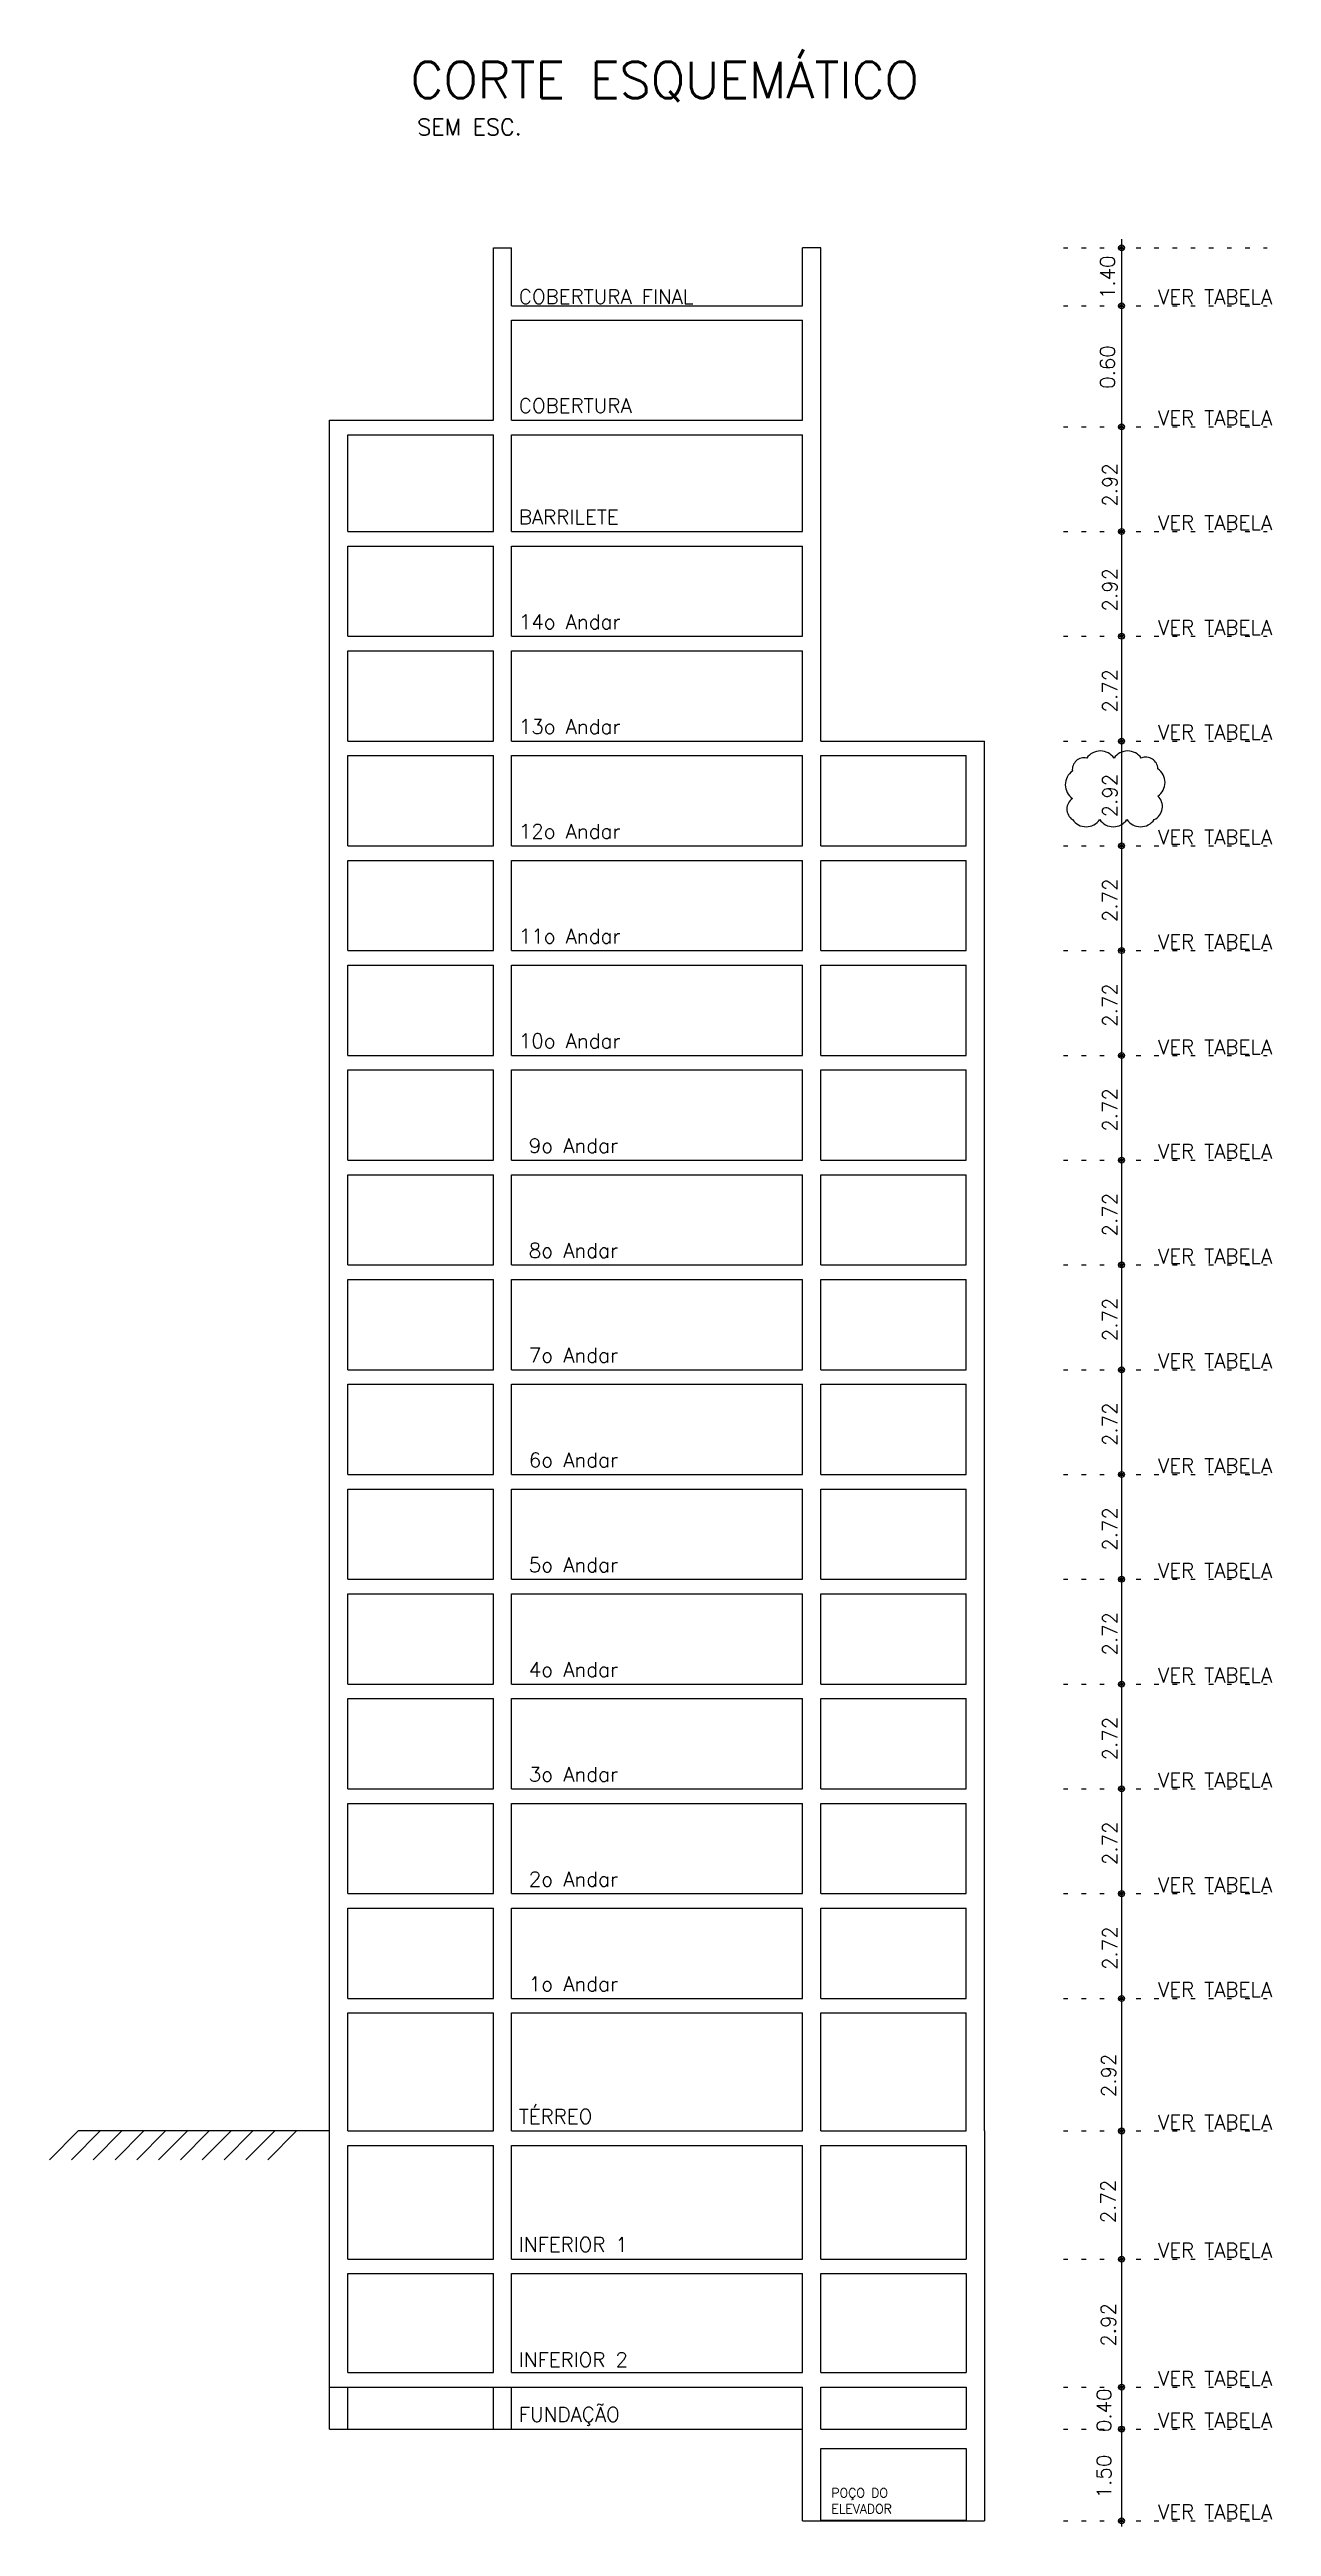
# Model space of a CAD drawing. Extents: x -15987 to 9310, y -4615 to -1189.
# Drawn here: x -8982 to -8310, y -4615 to -3253 of the extents above.
import ezdxf

# ---------------------------------------------------------------- set-up
doc = ezdxf.new("R2010")
doc.units = 0
doc.header["$LTSCALE"] = 25
doc.linetypes.add('ESTILO_TQS_0002', pattern=[0.4, 0.1, -0.3])
for name, color, linetype in [('228', 7, 'Continuous'), ('PENA_3', 3, 'Continuous'), ('PENA_6', 6, 'Continuous'), ('SEC-LIN', 1, 'ESTILO_TQS_0002'), ('T1', 2, 'Continuous'), ('T3', 4, 'Continuous'), ('VIGA', 3, 'Continuous')]:
    doc.layers.add(name, color=color, linetype=linetype)
doc.styles.get("Standard").update_dxf_attribs({"font": 'romans.shx'})
doc.styles.add('Texto1', font='romans.shx', dxfattribs={"height": 9})
doc.styles.add('Texto3', font='romans.shx', dxfattribs={"height": 20})

msp = doc.modelspace()

# ---------------------------------------------------------------- linework, layer by layer
at = {"layer": '228'}
for p, q in [((-8392.69, -3357.56), (-8392.69, -3416.94)), ((-8392.69, -3400.94), (-8392.69, -3468.64)), ((-8392.69, -3452.64), (-8392.69, -3526.24)), ((-8392.69, -3510.24), (-8392.69, -3583.84)), ((-8392.69, -3567.84), (-8392.69, -3641.44)), ((-8392.69, -3625.44), (-8392.69, -3699.04)), ((-8392.69, -3683.04), (-8392.69, -3756.64)), ((-8392.69, -3740.64), (-8392.69, -3814.24)), ((-8392.69, -3798.24), (-8392.69, -3871.84)), ((-8392.69, -3855.84), (-8392.69, -3929.44)), ((-8392.69, -3913.44), (-8392.69, -3987.04)), ((-8392.69, -3971.04), (-8392.69, -4044.64)), ((-8392.69, -4028.64), (-8392.69, -4102.24)), ((-8392.69, -4086.24), (-8392.69, -4159.84)), ((-8392.69, -4143.84), (-8392.69, -4217.44)), ((-8392.69, -4201.44), (-8392.69, -4275.04)), ((-8392.69, -4259.04), (-8392.69, -4332.64)), ((-8392.69, -4316.64), (-8392.69, -4614.91))]:
    msp.add_line(p, q, dxfattribs=at)
for centre, radius in [((-8392.69, -3362.24), 1.6), ((-8392.69, -3362.24), 1.6), ((-8392.69, -3362.24), 0.8), ((-8392.69, -3362.24), 0.8), ((-8392.69, -3394.14), 1.6), ((-8392.69, -3394.14), 1.6), ((-8392.69, -3394.14), 0.8), ((-8392.69, -3394.14), 0.8), ((-8392.69, -3460.64), 1.6), ((-8392.69, -3460.64), 1.6), ((-8392.69, -3460.64), 0.8), ((-8392.69, -3460.64), 0.8), ((-8392.69, -3518.24), 1.6), ((-8392.69, -3518.24), 1.6), ((-8392.69, -3518.24), 0.8), ((-8392.69, -3518.24), 0.8), ((-8392.69, -3575.84), 1.6), ((-8392.69, -3575.84), 1.6), ((-8392.69, -3575.84), 0.8), ((-8392.69, -3575.84), 0.8), ((-8392.69, -3633.44), 1.6), ((-8392.69, -3633.44), 1.6), ((-8392.69, -3633.44), 0.8), ((-8392.69, -3633.44), 0.8), ((-8392.69, -3691.04), 1.6), ((-8392.69, -3691.04), 1.6), ((-8392.69, -3691.04), 0.8), ((-8392.69, -3691.04), 0.8), ((-8392.69, -3748.64), 1.6), ((-8392.69, -3748.64), 1.6), ((-8392.69, -3748.64), 0.8), ((-8392.69, -3748.64), 0.8), ((-8392.69, -3806.24), 1.6), ((-8392.69, -3806.24), 1.6), ((-8392.69, -3806.24), 0.8), ((-8392.69, -3806.24), 0.8), ((-8392.69, -3863.84), 1.6), ((-8392.69, -3863.84), 1.6), ((-8392.69, -3863.84), 0.8), ((-8392.69, -3863.84), 0.8), ((-8392.69, -3921.44), 1.6), ((-8392.69, -3921.44), 1.6), ((-8392.69, -3921.44), 0.8), ((-8392.69, -3921.44), 0.8), ((-8392.69, -3979.04), 1.6), ((-8392.69, -3979.04), 1.6), ((-8392.69, -3979.04), 0.8), ((-8392.69, -3979.04), 0.8), ((-8392.69, -4036.64), 1.6), ((-8392.69, -4036.64), 1.6), ((-8392.69, -4036.64), 0.8), ((-8392.69, -4036.64), 0.8), ((-8392.69, -4094.24), 1.6), ((-8392.69, -4094.24), 1.6), ((-8392.69, -4094.24), 0.8), ((-8392.69, -4094.24), 0.8), ((-8392.69, -4151.84), 1.6), ((-8392.69, -4151.84), 1.6), ((-8392.69, -4151.84), 0.8), ((-8392.69, -4151.84), 0.8), ((-8392.69, -4209.44), 1.6), ((-8392.69, -4209.44), 1.6), ((-8392.69, -4209.44), 0.8), ((-8392.69, -4209.44), 0.8), ((-8392.69, -4267.04), 1.6), ((-8392.69, -4267.04), 1.6), ((-8392.69, -4267.04), 0.8), ((-8392.69, -4267.04), 0.8), ((-8392.69, -4324.64), 1.6), ((-8392.69, -4324.64), 1.6), ((-8392.69, -4324.64), 0.8), ((-8392.69, -4324.64), 0.8), ((-8392.69, -4397.51), 1.6), ((-8392.69, -4397.51), 1.6), ((-8392.69, -4397.51), 0.8), ((-8392.69, -4397.51), 0.8), ((-8392.69, -4467.94), 1.6), ((-8392.69, -4467.94), 1.6), ((-8392.69, -4467.94), 0.8), ((-8392.69, -4467.94), 0.8), ((-8392.69, -4538.34), 1.6), ((-8392.69, -4538.34), 1.6), ((-8392.69, -4538.34), 0.8), ((-8392.69, -4538.34), 0.8), ((-8392.69, -4561.34), 1.6), ((-8392.69, -4561.34), 1.6), ((-8392.69, -4561.34), 0.8), ((-8392.69, -4561.34), 0.8), ((-8392.69, -4611.78), 1.6), ((-8392.69, -4611.78), 1.6), ((-8392.69, -4611.78), 0.8), ((-8392.69, -4611.78), 0.8)]:
    msp.add_circle(centre, radius, dxfattribs=at)
at = {"layer": 'PENA_6'}
msp.add_lwpolyline([(-8419.72, -3676.64, 0.5205671), (-8404.72, -3676.64, 0.5205671), (-8389.72, -3676.64, 0.5205671), (-8374.72, -3676.64, 0.5205671), (-8372.7, -3663.66, 0.5205671), (-8372.7, -3648.66, 0.5205671), (-8381.85, -3642.8, 0.5205671), (-8396.85, -3642.8, 0.5205671), (-8411.85, -3642.8, 0.5205671), (-8419.72, -3649.93, 0.5205671), (-8419.72, -3664.93, 0.5205671)], format="xyb", close=True, dxfattribs=at)
at = {"layer": 'SEC-LIN'}
for p, q in [((-8424.69, -3362.24), (-8312.69, -3362.24)), ((-8424.69, -3394.14), (-8312.69, -3394.14)), ((-8424.69, -3460.64), (-8312.69, -3460.64)), ((-8424.69, -3518.24), (-8312.69, -3518.24)), ((-8424.69, -3575.84), (-8312.69, -3575.84)), ((-8424.69, -3633.44), (-8312.69, -3633.44)), ((-8424.69, -3691.04), (-8312.69, -3691.04)), ((-8424.69, -3748.64), (-8312.69, -3748.64)), ((-8424.69, -3806.24), (-8312.69, -3806.24)), ((-8424.69, -3863.84), (-8312.69, -3863.84)), ((-8424.69, -3921.44), (-8312.69, -3921.44)), ((-8424.69, -3979.04), (-8312.69, -3979.04)), ((-8424.69, -4036.64), (-8312.69, -4036.64)), ((-8424.69, -4094.24), (-8312.69, -4094.24)), ((-8424.69, -4151.84), (-8312.69, -4151.84)), ((-8424.69, -4209.44), (-8312.69, -4209.44)), ((-8424.69, -4267.04), (-8312.69, -4267.04)), ((-8424.69, -4324.64), (-8312.69, -4324.64)), ((-8424.69, -4397.51), (-8312.69, -4397.51)), ((-8424.69, -4467.94), (-8312.69, -4467.94)), ((-8424.69, -4538.34), (-8312.69, -4538.34)), ((-8424.69, -4561.34), (-8312.69, -4561.34)), ((-8424.69, -4611.78), (-8312.69, -4611.78))]:
    msp.add_line(p, q, dxfattribs=at)
at = {"layer": 'VIGA'}
for p, q in [((-8738.08, -3370.24), (-8738.08, -3362.24)), ((-8738.08, -3362.24), (-8728.08, -3362.24)), ((-8728.08, -3394.14), (-8728.08, -3362.24)), ((-8568.08, -3394.14), (-8568.08, -3362.24)), ((-8558.08, -3362.24), (-8568.08, -3362.24)), ((-8558.08, -3633.44), (-8558.08, -3362.24)), ((-8738.08, -3394.14), (-8738.08, -3370.24)), ((-8738.08, -3402.14), (-8738.08, -3394.14)), ((-8738.08, -3457.04), (-8738.08, -3402.14)), ((-8728.08, -3394.14), (-8568.08, -3394.14)), ((-8728.08, -3402.14), (-8568.08, -3402.14)), ((-8728.08, -3457.04), (-8728.08, -3402.14)), ((-8568.08, -3457.04), (-8568.08, -3402.14)), ((-8828.08, -3465.04), (-8828.08, -3457.04)), ((-8828.08, -3457.04), (-8738.08, -3457.04)), ((-8828.08, -3465.04), (-8828.08, -3457.04)), ((-8728.08, -3457.04), (-8568.08, -3457.04)), ((-8828.08, -3518.24), (-8828.08, -3465.04)), ((-8818.08, -3465.04), (-8738.08, -3465.04)), ((-8818.08, -3518.24), (-8818.08, -3465.04)), ((-8738.08, -3518.24), (-8738.08, -3465.04)), ((-8738.08, -3518.24), (-8738.08, -3465.04)), ((-8728.08, -3465.04), (-8568.08, -3465.04)), ((-8728.08, -3518.24), (-8728.08, -3465.04)), ((-8568.08, -3518.24), (-8568.08, -3465.04)), ((-8828.08, -3526.24), (-8828.08, -3518.24)), ((-8828.08, -3526.24), (-8828.08, -3518.24)), ((-8828.08, -3575.84), (-8828.08, -3526.24)), ((-8818.08, -3518.24), (-8738.08, -3518.24)), ((-8818.08, -3518.24), (-8738.08, -3518.24)), ((-8818.08, -3518.24), (-8738.08, -3518.24)), ((-8818.08, -3526.24), (-8738.08, -3526.24)), ((-8818.08, -3575.84), (-8818.08, -3526.24)), ((-8738.08, -3575.84), (-8738.08, -3526.24)), ((-8738.08, -3575.84), (-8738.08, -3526.24)), ((-8728.08, -3518.24), (-8568.08, -3518.24)), ((-8728.08, -3518.24), (-8568.08, -3518.24)), ((-8728.08, -3518.24), (-8568.08, -3518.24)), ((-8728.08, -3526.24), (-8568.08, -3526.24)), ((-8728.08, -3575.84), (-8728.08, -3526.24)), ((-8568.08, -3575.84), (-8568.08, -3526.24)), ((-8828.08, -3583.84), (-8828.08, -3575.84)), ((-8818.08, -3575.84), (-8738.08, -3575.84)), ((-8728.08, -3575.84), (-8568.08, -3575.84)), ((-8828.08, -3633.44), (-8828.08, -3583.84)), ((-8818.08, -3583.84), (-8738.08, -3583.84)), ((-8818.08, -3633.44), (-8818.08, -3583.84)), ((-8738.08, -3633.44), (-8738.08, -3583.84)), ((-8738.08, -3633.44), (-8738.08, -3583.84)), ((-8728.08, -3583.84), (-8568.08, -3583.84)), ((-8728.08, -3633.44), (-8728.08, -3583.84)), ((-8568.08, -3633.44), (-8568.08, -3583.84)), ((-8828.08, -3641.44), (-8828.08, -3633.44)), ((-8818.08, -3633.44), (-8738.08, -3633.44)), ((-8728.08, -3633.44), (-8568.08, -3633.44)), ((-8558.08, -3633.44), (-8468.08, -3633.44)), ((-8468.08, -3641.44), (-8468.08, -3633.44)), ((-8828.08, -3691.04), (-8828.08, -3641.44)), ((-8818.08, -3641.44), (-8738.08, -3641.44)), ((-8818.08, -3691.04), (-8818.08, -3641.44)), ((-8738.08, -3691.04), (-8738.08, -3641.44)), ((-8738.08, -3691.04), (-8738.08, -3641.44)), ((-8728.08, -3641.44), (-8568.08, -3641.44)), ((-8728.08, -3691.04), (-8728.08, -3641.44)), ((-8568.08, -3691.04), (-8568.08, -3641.44)), ((-8558.08, -3641.44), (-8478.08, -3641.44)), ((-8558.08, -3691.04), (-8558.08, -3641.44)), ((-8558.08, -3691.04), (-8558.08, -3641.44)), ((-8478.08, -3691.04), (-8478.08, -3641.44)), ((-8468.08, -3691.04), (-8468.08, -3641.44)), ((-8828.08, -3699.04), (-8828.08, -3691.04)), ((-8828.08, -3748.64), (-8828.08, -3699.04)), ((-8818.08, -3691.04), (-8738.08, -3691.04)), ((-8818.08, -3699.04), (-8738.08, -3699.04)), ((-8818.08, -3748.64), (-8818.08, -3699.04)), ((-8738.08, -3748.64), (-8738.08, -3699.04)), ((-8738.08, -3748.64), (-8738.08, -3699.04)), ((-8728.08, -3691.04), (-8568.08, -3691.04)), ((-8728.08, -3699.04), (-8568.08, -3699.04)), ((-8728.08, -3748.64), (-8728.08, -3699.04)), ((-8568.08, -3748.64), (-8568.08, -3699.04)), ((-8558.08, -3691.04), (-8478.08, -3691.04)), ((-8558.08, -3699.04), (-8478.08, -3699.04)), ((-8558.08, -3748.64), (-8558.08, -3699.04)), ((-8558.08, -3748.64), (-8558.08, -3699.04)), ((-8478.08, -3748.64), (-8478.08, -3699.04)), ((-8468.08, -3699.04), (-8468.08, -3691.04)), ((-8468.08, -3748.64), (-8468.08, -3699.04)), ((-8828.08, -3756.64), (-8828.08, -3748.64)), ((-8828.08, -3806.24), (-8828.08, -3756.64)), ((-8818.08, -3748.64), (-8738.08, -3748.64)), ((-8818.08, -3756.64), (-8738.08, -3756.64)), ((-8818.08, -3806.24), (-8818.08, -3756.64)), ((-8738.08, -3806.24), (-8738.08, -3756.64)), ((-8738.08, -3806.24), (-8738.08, -3756.64)), ((-8728.08, -3748.64), (-8568.08, -3748.64)), ((-8728.08, -3756.64), (-8568.08, -3756.64)), ((-8728.08, -3806.24), (-8728.08, -3756.64)), ((-8568.08, -3806.24), (-8568.08, -3756.64)), ((-8558.08, -3748.64), (-8478.08, -3748.64)), ((-8558.08, -3756.64), (-8478.08, -3756.64)), ((-8558.08, -3806.24), (-8558.08, -3756.64)), ((-8558.08, -3806.24), (-8558.08, -3756.64)), ((-8478.08, -3806.24), (-8478.08, -3756.64)), ((-8468.08, -3756.64), (-8468.08, -3748.64)), ((-8468.08, -3806.24), (-8468.08, -3756.64)), ((-8828.08, -3814.24), (-8828.08, -3806.24)), ((-8818.08, -3806.24), (-8738.08, -3806.24)), ((-8728.08, -3806.24), (-8568.08, -3806.24)), ((-8558.08, -3806.24), (-8478.08, -3806.24)), ((-8468.08, -3814.24), (-8468.08, -3806.24)), ((-8828.08, -3863.84), (-8828.08, -3814.24)), ((-8818.08, -3814.24), (-8738.08, -3814.24)), ((-8818.08, -3863.84), (-8818.08, -3814.24)), ((-8738.08, -3863.84), (-8738.08, -3814.24)), ((-8738.08, -3863.84), (-8738.08, -3814.24)), ((-8728.08, -3814.24), (-8568.08, -3814.24)), ((-8728.08, -3863.84), (-8728.08, -3814.24)), ((-8568.08, -3863.84), (-8568.08, -3814.24)), ((-8558.08, -3814.24), (-8478.08, -3814.24)), ((-8558.08, -3863.84), (-8558.08, -3814.24)), ((-8558.08, -3863.84), (-8558.08, -3814.24)), ((-8478.08, -3863.84), (-8478.08, -3814.24)), ((-8468.08, -3863.84), (-8468.08, -3814.24)), ((-8828.08, -3871.84), (-8828.08, -3863.84)), ((-8818.08, -3863.84), (-8738.08, -3863.84)), ((-8728.08, -3863.84), (-8568.08, -3863.84)), ((-8558.08, -3863.84), (-8478.08, -3863.84)), ((-8468.08, -3871.84), (-8468.08, -3863.84)), ((-8828.08, -3921.44), (-8828.08, -3871.84)), ((-8818.08, -3871.84), (-8738.08, -3871.84)), ((-8818.08, -3921.44), (-8818.08, -3871.84)), ((-8738.08, -3921.44), (-8738.08, -3871.84)), ((-8738.08, -3921.44), (-8738.08, -3871.84)), ((-8728.08, -3871.84), (-8568.08, -3871.84)), ((-8728.08, -3921.44), (-8728.08, -3871.84)), ((-8568.08, -3921.44), (-8568.08, -3871.84)), ((-8558.08, -3871.84), (-8478.08, -3871.84)), ((-8558.08, -3921.44), (-8558.08, -3871.84)), ((-8558.08, -3921.44), (-8558.08, -3871.84)), ((-8478.08, -3921.44), (-8478.08, -3871.84)), ((-8468.08, -3921.44), (-8468.08, -3871.84)), ((-8828.08, -3929.44), (-8828.08, -3921.44)), ((-8818.08, -3921.44), (-8738.08, -3921.44)), ((-8728.08, -3921.44), (-8568.08, -3921.44)), ((-8558.08, -3921.44), (-8478.08, -3921.44)), ((-8468.08, -3929.44), (-8468.08, -3921.44)), ((-8828.08, -3979.04), (-8828.08, -3929.44)), ((-8818.08, -3929.44), (-8738.08, -3929.44)), ((-8818.08, -3979.04), (-8818.08, -3929.44)), ((-8738.08, -3979.04), (-8738.08, -3929.44)), ((-8738.08, -3979.04), (-8738.08, -3929.44)), ((-8728.08, -3929.44), (-8568.08, -3929.44)), ((-8728.08, -3979.04), (-8728.08, -3929.44)), ((-8568.08, -3979.04), (-8568.08, -3929.44)), ((-8558.08, -3929.44), (-8478.08, -3929.44)), ((-8558.08, -3979.04), (-8558.08, -3929.44)), ((-8558.08, -3979.04), (-8558.08, -3929.44)), ((-8478.08, -3979.04), (-8478.08, -3929.44)), ((-8468.08, -3979.04), (-8468.08, -3929.44)), ((-8828.08, -3987.04), (-8828.08, -3979.04)), ((-8828.08, -4036.64), (-8828.08, -3987.04)), ((-8818.08, -3979.04), (-8738.08, -3979.04)), ((-8818.08, -3987.04), (-8738.08, -3987.04)), ((-8818.08, -4036.64), (-8818.08, -3987.04)), ((-8738.08, -4036.64), (-8738.08, -3987.04)), ((-8738.08, -4036.64), (-8738.08, -3987.04)), ((-8728.08, -3979.04), (-8568.08, -3979.04)), ((-8728.08, -3987.04), (-8568.08, -3987.04)), ((-8728.08, -4036.64), (-8728.08, -3987.04)), ((-8568.08, -4036.64), (-8568.08, -3987.04)), ((-8558.08, -3979.04), (-8478.08, -3979.04)), ((-8558.08, -3987.04), (-8478.08, -3987.04)), ((-8558.08, -4036.64), (-8558.08, -3987.04)), ((-8558.08, -4036.64), (-8558.08, -3987.04)), ((-8478.08, -4036.64), (-8478.08, -3987.04)), ((-8468.08, -3987.04), (-8468.08, -3979.04)), ((-8468.08, -4036.64), (-8468.08, -3987.04)), ((-8828.08, -4044.64), (-8828.08, -4036.64)), ((-8818.08, -4036.64), (-8738.08, -4036.64)), ((-8728.08, -4036.64), (-8568.08, -4036.64)), ((-8558.08, -4036.64), (-8478.08, -4036.64)), ((-8468.08, -4044.64), (-8468.08, -4036.64)), ((-8828.08, -4094.24), (-8828.08, -4044.64)), ((-8818.08, -4044.64), (-8738.08, -4044.64)), ((-8818.08, -4094.24), (-8818.08, -4044.64)), ((-8738.08, -4094.24), (-8738.08, -4044.64)), ((-8738.08, -4094.24), (-8738.08, -4044.64)), ((-8728.08, -4044.64), (-8568.08, -4044.64)), ((-8728.08, -4094.24), (-8728.08, -4044.64)), ((-8568.08, -4094.24), (-8568.08, -4044.64)), ((-8558.08, -4044.64), (-8478.08, -4044.64)), ((-8558.08, -4094.24), (-8558.08, -4044.64)), ((-8558.08, -4094.24), (-8558.08, -4044.64)), ((-8478.08, -4094.24), (-8478.08, -4044.64)), ((-8468.08, -4094.24), (-8468.08, -4044.64)), ((-8828.08, -4102.24), (-8828.08, -4094.24)), ((-8818.08, -4094.24), (-8738.08, -4094.24)), ((-8728.08, -4094.24), (-8568.08, -4094.24)), ((-8558.08, -4094.24), (-8478.08, -4094.24)), ((-8468.08, -4102.24), (-8468.08, -4094.24)), ((-8828.08, -4151.84), (-8828.08, -4102.24)), ((-8818.08, -4102.24), (-8738.08, -4102.24)), ((-8818.08, -4151.84), (-8818.08, -4102.24)), ((-8738.08, -4151.84), (-8738.08, -4102.24)), ((-8738.08, -4151.84), (-8738.08, -4102.24)), ((-8728.08, -4102.24), (-8568.08, -4102.24)), ((-8728.08, -4151.84), (-8728.08, -4102.24)), ((-8568.08, -4151.84), (-8568.08, -4102.24)), ((-8558.08, -4102.24), (-8478.08, -4102.24)), ((-8558.08, -4151.84), (-8558.08, -4102.24)), ((-8558.08, -4151.84), (-8558.08, -4102.24)), ((-8478.08, -4151.84), (-8478.08, -4102.24)), ((-8468.08, -4151.84), (-8468.08, -4102.24)), ((-8828.08, -4159.84), (-8828.08, -4151.84)), ((-8818.08, -4151.84), (-8738.08, -4151.84)), ((-8728.08, -4151.84), (-8568.08, -4151.84)), ((-8558.08, -4151.84), (-8478.08, -4151.84)), ((-8468.08, -4159.84), (-8468.08, -4151.84)), ((-8828.08, -4561.34), (-8828.08, -4159.84)), ((-8818.08, -4159.84), (-8738.08, -4159.84)), ((-8818.08, -4209.44), (-8818.08, -4159.84)), ((-8738.08, -4209.44), (-8738.08, -4159.84)), ((-8738.08, -4209.44), (-8738.08, -4159.84)), ((-8728.08, -4159.84), (-8568.08, -4159.84)), ((-8728.08, -4209.44), (-8728.08, -4159.84)), ((-8568.08, -4209.44), (-8568.08, -4159.84)), ((-8558.08, -4159.84), (-8478.08, -4159.84)), ((-8558.08, -4209.44), (-8558.08, -4159.84)), ((-8558.08, -4209.44), (-8558.08, -4159.84)), ((-8478.08, -4209.44), (-8478.08, -4159.84)), ((-8468.08, -4209.44), (-8468.08, -4159.84)), ((-8818.08, -4209.44), (-8738.08, -4209.44)), ((-8818.08, -4217.44), (-8738.08, -4217.44)), ((-8818.08, -4267.04), (-8818.08, -4217.44)), ((-8738.08, -4267.04), (-8738.08, -4217.44)), ((-8738.08, -4267.04), (-8738.08, -4217.44)), ((-8728.08, -4209.44), (-8568.08, -4209.44)), ((-8728.08, -4217.44), (-8568.08, -4217.44)), ((-8728.08, -4267.04), (-8728.08, -4217.44)), ((-8568.08, -4267.04), (-8568.08, -4217.44)), ((-8558.08, -4209.44), (-8478.08, -4209.44)), ((-8558.08, -4217.44), (-8478.08, -4217.44)), ((-8558.08, -4267.04), (-8558.08, -4217.44)), ((-8558.08, -4267.04), (-8558.08, -4217.44)), ((-8478.08, -4267.04), (-8478.08, -4217.44)), ((-8468.08, -4217.44), (-8468.08, -4209.44)), ((-8468.08, -4267.04), (-8468.08, -4217.44)), ((-8818.08, -4267.04), (-8738.08, -4267.04)), ((-8818.08, -4275.04), (-8738.08, -4275.04)), ((-8818.08, -4324.64), (-8818.08, -4275.04)), ((-8738.08, -4324.64), (-8738.08, -4275.04)), ((-8738.08, -4324.64), (-8738.08, -4275.04)), ((-8728.08, -4267.04), (-8568.08, -4267.04)), ((-8728.08, -4275.04), (-8568.08, -4275.04)), ((-8728.08, -4324.64), (-8728.08, -4275.04)), ((-8568.08, -4324.64), (-8568.08, -4275.04)), ((-8558.08, -4267.04), (-8478.08, -4267.04)), ((-8558.08, -4275.04), (-8478.08, -4275.04)), ((-8558.08, -4324.64), (-8558.08, -4275.04)), ((-8558.08, -4324.64), (-8558.08, -4275.04)), ((-8478.08, -4324.64), (-8478.08, -4275.04)), ((-8468.08, -4275.04), (-8468.08, -4267.04)), ((-8468.08, -4324.64), (-8468.08, -4275.04)), ((-8818.08, -4324.64), (-8738.08, -4324.64)), ((-8728.08, -4324.64), (-8568.08, -4324.64)), ((-8558.08, -4324.64), (-8478.08, -4324.64)), ((-8468.08, -4332.64), (-8468.08, -4324.64)), ((-8818.08, -4332.64), (-8738.08, -4332.64)), ((-8818.08, -4397.51), (-8818.08, -4332.64)), ((-8738.08, -4397.51), (-8738.08, -4332.64)), ((-8738.08, -4397.51), (-8738.08, -4332.64)), ((-8728.08, -4332.64), (-8568.08, -4332.64)), ((-8728.08, -4397.51), (-8728.08, -4332.64)), ((-8568.08, -4397.51), (-8568.08, -4332.64)), ((-8558.08, -4332.64), (-8478.08, -4332.64)), ((-8558.08, -4397.51), (-8558.08, -4332.64)), ((-8558.08, -4397.51), (-8558.08, -4332.64)), ((-8478.08, -4397.51), (-8478.08, -4332.64)), ((-8468.08, -4397.51), (-8468.08, -4332.64)), ((-8966.08, -4397.28), (-8982.08, -4413.28)), ((-8954.08, -4397.28), (-8970.08, -4413.28)), ((-8966.08, -4397.28), (-8838.08, -4397.28)), ((-8942.08, -4397.28), (-8958.08, -4413.28)), ((-8930.08, -4397.28), (-8946.08, -4413.28)), ((-8918.08, -4397.28), (-8934.08, -4413.28)), ((-8906.08, -4397.28), (-8922.08, -4413.28)), ((-8894.08, -4397.28), (-8910.08, -4413.28)), ((-8882.08, -4397.28), (-8898.08, -4413.28)), ((-8870.08, -4397.28), (-8886.08, -4413.28)), ((-8858.08, -4397.28), (-8874.08, -4413.28)), ((-8846.08, -4397.28), (-8862.08, -4413.28)), ((-8838.08, -4397.28), (-8828.08, -4397.28)), ((-8818.08, -4397.51), (-8738.08, -4397.51)), ((-8728.08, -4397.51), (-8568.08, -4397.51)), ((-8558.08, -4397.51), (-8478.08, -4397.51)), ((-8468.08, -4397.51), (-8468.08, -4611.78)), ((-8818.08, -4405.51), (-8738.08, -4405.51)), ((-8818.08, -4467.94), (-8818.08, -4405.51)), ((-8738.08, -4467.94), (-8738.08, -4405.51)), ((-8738.08, -4467.94), (-8738.08, -4405.51)), ((-8728.08, -4405.51), (-8568.08, -4405.51)), ((-8728.08, -4467.94), (-8728.08, -4405.51)), ((-8568.08, -4467.94), (-8568.08, -4405.51)), ((-8558.08, -4405.51), (-8478.08, -4405.51)), ((-8558.08, -4467.94), (-8558.08, -4405.51)), ((-8478.08, -4405.51), (-8478.08, -4467.94)), ((-8818.08, -4467.94), (-8738.08, -4467.94)), ((-8818.08, -4467.94), (-8738.08, -4467.94)), ((-8818.08, -4475.94), (-8738.08, -4475.94)), ((-8818.08, -4530.34), (-8818.08, -4475.94)), ((-8738.08, -4530.34), (-8738.08, -4475.94)), ((-8738.08, -4530.34), (-8738.08, -4475.94)), ((-8728.08, -4467.94), (-8568.08, -4467.94)), ((-8728.08, -4467.94), (-8568.08, -4467.94)), ((-8728.08, -4475.94), (-8568.08, -4475.94)), ((-8728.08, -4530.34), (-8728.08, -4475.94)), ((-8568.08, -4530.34), (-8568.08, -4475.94)), ((-8558.08, -4467.94), (-8478.08, -4467.94)), ((-8558.08, -4475.94), (-8478.08, -4475.94)), ((-8558.08, -4530.34), (-8558.08, -4475.94)), ((-8478.08, -4475.94), (-8478.08, -4530.34)), ((-8818.08, -4530.34), (-8738.08, -4530.34)), ((-8728.08, -4530.34), (-8568.08, -4530.34)), ((-8558.08, -4530.34), (-8478.08, -4530.34)), ((-8828.08, -4538.34), (-8568.08, -4538.34)), ((-8818.08, -4561.34), (-8818.08, -4538.34)), ((-8738.08, -4561.34), (-8738.08, -4538.34)), ((-8728.08, -4561.34), (-8728.08, -4538.34)), ((-8568.08, -4611.78), (-8568.08, -4538.34)), ((-8558.08, -4561.34), (-8558.08, -4538.34)), ((-8558.08, -4538.34), (-8478.08, -4538.34)), ((-8478.08, -4538.34), (-8478.08, -4561.34)), ((-8828.08, -4561.34), (-8568.08, -4561.34)), ((-8558.08, -4561.34), (-8478.08, -4561.34)), ((-8558.08, -4611.78), (-8558.08, -4571.96)), ((-8478.08, -4571.96), (-8478.08, -4611.78)), ((-8568.08, -4611.78), (-8468.08, -4611.78))]:
    msp.add_line(p, q, dxfattribs=at)
msp.add_lwpolyline([(-8558.08, -4571.96), (-8478.08, -4571.96), (-8478.08, -4611.71), (-8558.08, -4611.71)], close=True, dxfattribs=at)

# ---------------------------------------------------------------- texts
at = {"layer": '228'}
for s, p in [('1.40', (-8396.39, -3390.51)), ('0.60', (-8396.39, -3439.81)), ('2.92', (-8395.09, -3504.64)), ('2.92', (-8395.09, -3562.24)), ('2.72', (-8395.09, -3617.77)), ('2.92', (-8395.09, -3675.37)), ('2.72', (-8395.09, -3732.97)), ('2.72', (-8395.09, -3790.57)), ('2.72', (-8395.09, -3848.17)), ('2.72', (-8395.09, -3905.77)), ('2.72', (-8395.09, -3963.37)), ('2.72', (-8395.09, -4020.97)), ('2.72', (-8395.09, -4078.57)), ('2.72', (-8395.09, -4136.17)), ('2.72', (-8395.09, -4193.77)), ('2.72', (-8395.09, -4251.37)), ('2.72', (-8395.09, -4308.97)), ('2.92', (-8395.81, -4378.95)), ('2.72', (-8396.06, -4448.25)), ('2.92', (-8395.92, -4516.06)), ('0.40', (-8398.33, -4563.07)), ('1.50', (-8398.33, -4599.44))]:
    msp.add_text(s, height=8, rotation=90, dxfattribs=at).set_placement(p)
at = {"layer": 'PENA_3'}
for s, p in [('POÇO DO', (-8552.24, -4598.93)), ('ELEVADOR', (-8552.24, -4607.74))]:
    msp.add_text(s, height=5.007, dxfattribs=at).set_placement(p)
at = {"layer": 'T1', "style": 'Texto1'}
msp.add_text('SEM ESC.', height=9, dxfattribs=at).set_placement((-8779.95, -3300.37))
at = {"layer": 'T3', "style": 'Texto3'}
msp.add_text('CORTE ESQUEMÁTICO', height=20, dxfattribs=at).set_placement((-8783.54, -3279.96))
at = {"layer": 'VIGA'}
for s, p in [('COBERTURA FINAL      ', (-8724.08, -3393.14)), ('VER TABELA', (-8372.69, -3393.27)), ('COBERTURA', (-8724.08, -3453.04)), ('VER TABELA', (-8372.69, -3459.77)), ('BARRILETE', (-8724.08, -3514.24)), ('VER TABELA', (-8372.69, -3517.37)), ('14o Andar ', (-8724.08, -3571.84)), ('VER TABELA', (-8372.69, -3574.97)), ('13o Andar ', (-8724.08, -3629.44)), ('VER TABELA', (-8372.69, -3632.57)), ('12o Andar ', (-8724.08, -3687.04)), ('VER TABELA', (-8372.69, -3690.17)), ('11o Andar ', (-8724.08, -3744.64)), ('VER TABELA', (-8372.69, -3747.77)), ('10o Andar ', (-8724.08, -3802.24)), ('VER TABELA', (-8372.69, -3805.6)), (' 9o Andar ', (-8724.08, -3859.84)), ('VER TABELA', (-8372.69, -3862.97)), (' 8o Andar ', (-8724.08, -3917.44)), ('VER TABELA', (-8372.69, -3920.57)), (' 7o Andar ', (-8724.08, -3975.04)), ('VER TABELA', (-8372.69, -3978.17)), (' 6o Andar ', (-8724.08, -4032.64)), ('VER TABELA', (-8372.69, -4035.77)), (' 5o Andar ', (-8724.08, -4090.24)), ('VER TABELA', (-8372.69, -4093.37)), (' 4o Andar ', (-8724.08, -4147.84)), ('VER TABELA', (-8372.69, -4150.97)), (' 3o Andar ', (-8724.08, -4205.44)), ('VER TABELA', (-8372.69, -4208.57)), (' 2o Andar ', (-8724.08, -4263.04)), ('VER TABELA', (-8372.69, -4266.17)), (' 1o Andar ', (-8724.08, -4320.64)), ('VER TABELA', (-8372.69, -4323.77)), ('TÉRREO    ', (-8724.08, -4393.51)), ('VER TABELA', (-8372.69, -4396.64)), ('INFERIOR 1', (-8724.08, -4463.94)), ('VER TABELA', (-8372.69, -4467.08)), ('INFERIOR 2', (-8724.08, -4527.23)), ('VER TABELA', (-8372.69, -4537.48)), ('FUNDAÇÃO', (-8724.08, -4557.34)), ('VER TABELA', (-8372.69, -4560.48)), ('VER TABELA', (-8372.69, -4610.91))]:
    msp.add_text(s, height=8, dxfattribs=at).set_placement(p)

doc.saveas('drawing.dxf')
